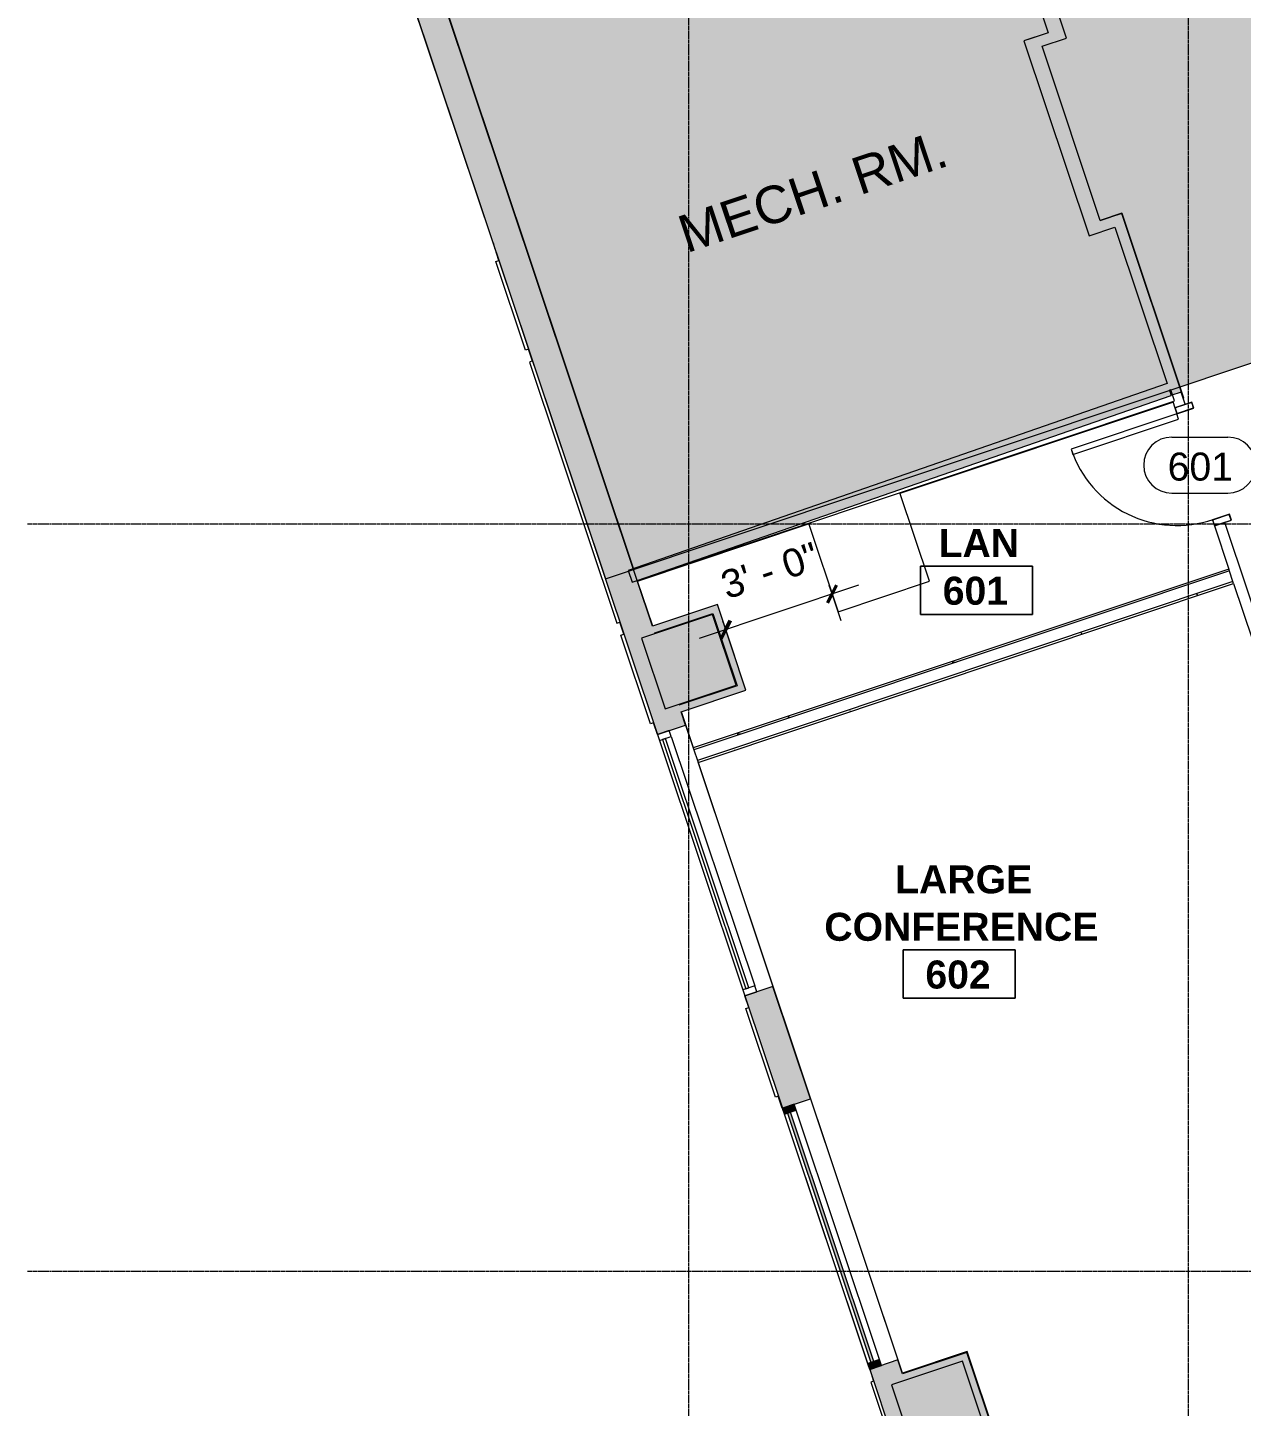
# Model space of a CAD drawing. Header units: inches. Extents: x 2468 to 5719, y -656 to 1380.
# Drawn here: x 2467.9 to 2857.6, y 536.6 to 979.6 of the extents above; entities that cross this region are included whole.
import ezdxf

# ---------------------------------------------------------------- set-up
doc = ezdxf.new("R2010")
doc.units = ezdxf.units.IN
doc.header["$MEASUREMENT"] = 0
doc.linetypes.add('Grid Line 1_2_', pattern=[0.875, 0.5, -0.125, 0.125, -0.125])
for name, color, linetype, lineweight in [('7200-WISCONSIN-AVE-6TH-FLOOR-031418_dwg', 8, 'Continuous', 9), ('A-ANNO-DIMS', 211, 'Continuous', 9), ('A-ANNO-DIMS-96', 211, 'Continuous', 9), ('A-AREA-IDEN', 2, 'Continuous', 9), ('A-DETL', 90, 'Continuous', 9), ('A-DETL-GENF', 92, 'Continuous', 9), ('A-DOOR', 31, 'Continuous', 13), ('A-DOOR-FRAM', 31, 'Continuous', 20), ('A-DOOR-IDEN', 31, 'Continuous', 9), ('A-GENM', 13, 'Continuous', 13), ('A-GLAZ-CURT', 52, 'Continuous', 9), ('A-GLAZ-CWMG', 51, 'Continuous', 13), ('A-WALL', 113, 'Continuous', 13), ('A-WALL-PATT', 111, 'Continuous', 13), ('Bb-cor', 7, 'Continuous', 9), ('Bb-mullion', 7, 'Continuous', 9), ('Bb-txt', 7, 'Continuous', 9), ('I-WALL', 2, 'Continuous', 13), ('Propidex Polylines', 7, 'Continuous', 9), ('S-COLS', 52, 'Continuous', 13), ('S-GRID', 1, 'Continuous', 9)]:
    doc.layers.add(name, color=color, linetype=linetype, lineweight=lineweight)
doc.styles.add('Arial', font='arial.ttf', dxfattribs={"height": 12})
doc.styles.add('Swis721 Lt BT', font='swissl.ttf', dxfattribs={"height": 9})
doc.styles.add('Swis721 Lt BT_B_1', font='', dxfattribs={"height": 9})
doc.styles.get('Swis721 Lt BT_B_1').set_extended_font_data('Swis721 Lt BT', bold=True)
doc.dimstyles.new('OTJ_-_3_32__Linear__1_2__Tolerance', dxfattribs={"dimscale": 12, "dimtxt": 9.497835, "dimasz": 0.375, "dimexe": 0.75, "dimexo": 0.5, "dimgap": 0.5, "dimtad": 1, "dimdec": 1, "dimrnd": 0.5, "dimzin": 3, "dimdsep": 46, "dimlunit": 4, "dimtxsty": 'Swis721 Lt BT', "dimblk1": 'OBLIQUE', "dimblk2": 'OBLIQUE', "dimsah": 1, "dimcen": 0.09, "dimdle": 0.75, "dimazin": 0, "dimtfac": 1, "dimtdec": 4, "dimtix": 1, "dimtmove": 0, "dimatfit": 3, "dimfxl": 1, "dimtvp": 1, "dimfrac": 2, "dimtolj": 1, "dimtzin": 0, "dimarcsym": 2})
pattern_1 = [(0, (0, 0), (30.72, 7.68), [1.267, -21.773, 1.267, -21.773, -122.88]), (0, (0, 0), (30.72, 7.68), [-46.08, 1.267, -44.813, 1.267, -21.773, -53.76]), (0, (0, 0), (30.72, 7.68), [-115.2, 1.267, -14.093, 1.267, -37.133]), (120, (11.52, 3.84), (-22.011075, 22.7643), [1.267, -21.773, 1.267, -21.773, -122.88]), (120, (11.52, 3.84), (-22.011075, 22.7643), [-46.08, 1.267, -44.813, 1.267, -21.773, -53.76]), (120, (11.52, 3.84), (-22.011075, 22.7643), [-115.2, 1.267, -14.093, 1.267, -37.133]), (240, (15.36, 19.2), (-8.708925, -30.4443), [1.267, -21.773, 1.267, -21.773, -122.88]), (240, (15.36, 19.2), (-8.708925, -30.4443), [-46.08, 1.267, -44.813, 1.267, -21.773, -53.76]), (240, (15.36, 19.2), (-8.708925, -30.4443), [-115.2, 1.267, -14.093, 1.267, -37.133])]

# ---------------------------------------------------------------- blocks, each defined once
blk = doc.blocks.new('Concrete-Rectangular-Column - 24 x 24-4901126-6TH FLOOR CONSTRUCTION')
at = {"layer": 'S-COLS', "lineweight": 9}
blk.add_hatch(color=7, dxfattribs=at).paths.add_polyline_path([(-12, -12), (12, -12), (12, 12), (-12, 12), (-12, 9.82)], flags=0)
at = {"layer": 'S-COLS', "color": 8, "lineweight": 20}
for p, q in [((12, 12), (-12, 12)), ((-12, 12), (-12, -12)), ((12, -12), (12, 12)), ((-12, -12), (12, -12))]:
    blk.add_line(p, q, dxfattribs=at)
blk = doc.blocks.new('Single Flush - OTJ_SOLIDFLUSH_ALUM-4869256-6TH FLOOR CONSTRUCTION')
at = {"layer": 'A-DOOR', "lineweight": 20}
for p, q in [((16.15625, 37.5625), (16.15625, 1.75)), ((17.90625, 37.5625), (16.15625, 37.5625)), ((17.90625, 1.75), (17.90625, 37.5625)), ((16.15625, 1.75), (17.90625, 1.75))]:
    blk.add_line(p, q, dxfattribs=at)
at = {"layer": 'A-DOOR', "lineweight": 9}
blk.add_arc((17.90625, 1.75), 35.8125, 90, 180.5, dxfattribs=at)
at = {"layer": 'A-DOOR-FRAM'}
for p, q in [((-20, 1.75), (-20, -4)), ((-18, 1.75), (-20, 1.75)), ((-19.9375, 1.6875), (-19.9375, -3.9375)), ((-18.0625, 1.6875), (-19.9375, 1.6875)), ((-18.0625, -3.9375), (-18.0625, 1.6875)), ((-18, -4), (-18, 1.75)), ((18.000004, 1.75), (18.000004, -4)), ((20.000004, 1.75), (18.000004, 1.75)), ((18.062504, 1.6875), (18.062504, -3.9375)), ((19.937504, 1.6875), (18.062504, 1.6875)), ((19.937504, -3.9375), (19.937504, 1.6875)), ((20.000004, -4), (20.000004, 1.75)), ((-20, -4), (-18, -4)), ((-19.9375, -3.9375), (-18.0625, -3.9375)), ((18.000004, -4), (20.000004, -4)), ((18.062504, -3.9375), (19.937504, -3.9375))]:
    blk.add_line(p, q, dxfattribs=at)
blk = doc.blocks.new('System Panel - Glazed-5915169-6TH FLOOR CONSTRUCTION')
at = {"layer": 'A-GLAZ-CURT'}
blk.add_hatch(color=7, dxfattribs=at).paths.add_polyline_path([(42.22, -0.5), (42.22, 0.5), (-42.22, 0.5), (-42.22, -0.5), (27.34, -0.5)], flags=0)
at = {"layer": 'A-GLAZ-CURT', "color": 8, "lineweight": 20}
for p, q in [((42.22, 0.5), (-42.22, 0.5)), ((-42.22, 0.5), (-42.22, -0.5)), ((42.22, -0.5), (42.22, 0.5)), ((-42.22, -0.5), (42.22, -0.5))]:
    blk.add_line(p, q, dxfattribs=at)
blk = doc.blocks.new('Rectangular Mullion - 2_ x 4_ rectangular 2-5912095-6TH FLOOR CONSTRUCTION')
at = {"layer": 'A-GLAZ-CWMG', "lineweight": 9}
blk.add_hatch(color=7, dxfattribs=at).paths.add_polyline_path([(-2, 1.5), (-2, -2.5), (0, -2.5), (0, 1.5), (-0.47, 1.5)], flags=0)
at = {"layer": 'A-GLAZ-CWMG', "color": 8, "lineweight": 20}
for p, q in [((0, 1.5), (-2, 1.5)), ((-2, 1.5), (-2, -2.5)), ((0, -2.5), (0, 1.5)), ((-2, -2.5), (0, -2.5))]:
    blk.add_line(p, q, dxfattribs=at)
blk = doc.blocks.new('Rectangular Mullion - 2_ x 4_ rectangular 2-5912088-6TH FLOOR CONSTRUCTION')
at = {"layer": 'A-GLAZ-CWMG', "lineweight": 9}
blk.add_hatch(color=7, dxfattribs=at).paths.add_polyline_path([(0, 1.5), (0, -2.5), (-2, -2.5), (-2, 1.5)], flags=0)
at = {"layer": 'A-GLAZ-CWMG', "color": 8, "lineweight": 20}
for p, q in [((-2, 1.5), (0, 1.5)), ((-2, -2.5), (-2, 1.5)), ((0, 1.5), (0, -2.5)), ((0, -2.5), (-2, -2.5))]:
    blk.add_line(p, q, dxfattribs=at)
blk = doc.blocks.new('Rectangular Mullion - 2_ x 4_ rectangular 2-5915168-6TH FLOOR CONSTRUCTION')
at = {"layer": 'A-GLAZ-CWMG', "lineweight": 9}
for p, q in [((2817.88, 310.51), (2791.11, 390.59)), ((2821.68, 311.77), (2794.91, 391.86))]:
    blk.add_line(p, q, dxfattribs=at)
blk = doc.blocks.new('System Panel - Glazed-5918899-6TH FLOOR CONSTRUCTION')
at = {"layer": 'A-GLAZ-CURT', "lineweight": 13}
for p, q in [((42.25, 0.5), (-42.25, 0.5)), ((-42.25, 0.5), (-42.25, -0.5)), ((42.25, -0.5), (42.25, 0.5)), ((-42.25, -0.5), (42.25, -0.5))]:
    blk.add_line(p, q, dxfattribs=at)
blk = doc.blocks.new('Rectangular Mullion - 2_ x 4_ rectangular 2-5915205-6TH FLOOR CONSTRUCTION')
at = {"layer": 'A-GLAZ-CWMG', "lineweight": 20}
for p, q in [((0, 2.5), (-2, 2.5)), ((-2, 2.5), (-2, -1.5)), ((0, -1.5), (0, 2.5)), ((-2, -1.5), (0, -1.5))]:
    blk.add_line(p, q, dxfattribs=at)
blk = doc.blocks.new('Rectangular Mullion - 2_ x 4_ rectangular 2-5915206-6TH FLOOR CONSTRUCTION')
at = {"layer": 'A-GLAZ-CWMG', "lineweight": 20}
for p, q in [((-2, 2.5), (0, 2.5)), ((-2, -1.5), (-2, 2.5)), ((0, 2.5), (0, -1.5)), ((0, -1.5), (-2, -1.5))]:
    blk.add_line(p, q, dxfattribs=at)
blk = doc.blocks.new('Rectangular Mullion - 2_ x 4_ rectangular 2-5918898-6TH FLOOR CONSTRUCTION')
at = {"layer": 'A-GLAZ-CWMG', "lineweight": 9}
for p, q in [((2670.78, 750.58), (2697.57, 670.43)), ((2674.57, 751.84), (2701.36, 671.7))]:
    blk.add_line(p, q, dxfattribs=at)
blk = doc.blocks.new('RACK - RACK-6427078-6TH FLOOR CONSTRUCTION')
at = {"layer": 'A-GENM', "lineweight": 9}
for p, q in [((2756.45, 801.34), (2746.93, 829.79)), ((2717.53, 819.97), (2727.04, 791.51)), ((2727.04, 791.51), (2756.45, 801.34))]:
    blk.add_line(p, q, dxfattribs=at)
blk = doc.blocks.new('7200-WISCONSIN-AVE-6TH-FLOOR-031418_dwg-5450642-6TH FLOOR CONSTRUCTION')
at = {"layer": 'Bb-cor'}
for p, q in [((2617.33, 910.37), (2590.54, 990.51)), ((2795.61, 977.9), (2789.21, 975.76)), ((2797.28, 962.64), (2793.64, 973.54)), ((2617.33, 910.37), (2617.96, 908.48)), ((2627, 911.5), (2627.09, 911.53)), ((2748.07, 829.94), (2835.67, 859.23)), ((2667.2, 791.55), (2667.11, 791.52)), ((2681.7, 748.16), (2677.82, 759.78)), ((2679.24, 755.51), (2679.16, 755.48)), ((2670.74, 750.56), (2697.53, 670.42)), ((2710.84, 630.59), (2737.63, 550.45)), ((2747.32, 551.57), (2747.4, 551.6))]:
    blk.add_line(p, q, dxfattribs=at)
at = {"layer": 'Bb-cor', "flags": 128}
for points in [[(2662.44, 805.79), (2597.76, 999.26), (2597.68, 999.23)], [(2838.99, 860.34), (2839.11, 860.37), (2819.22, 919.89), (2812.34, 917.59), (2808.69, 928.5)], [(2630.01, 872.43), (2628.74, 876.23), (2627.79, 875.91), (2618.28, 904.37), (2619.23, 904.69), (2617.97, 908.48)], [(2630.04, 872.45), (2629.06, 872.12), (2657.12, 788.18), (2658.1, 788.51)], [(2668.62, 787.28), (2663.78, 801.77), (2718.67, 820.12)], [(2670.11, 752.46), (2668.84, 756.26), (2667.89, 755.94), (2658.39, 784.39), (2659.34, 784.71), (2658.07, 788.5)], [(2757.94, 519.8), (2778.77, 526.77), (2769.58, 554.27), (2748.83, 547.34), (2683.25, 743.54)], [(2710.21, 632.48), (2708.94, 636.28), (2707.99, 635.96), (2698.49, 664.41), (2699.44, 664.73), (2698.17, 668.53)], [(2738.28, 548.55), (2739.54, 544.76), (2738.6, 544.44), (2748.1, 515.99), (2749.05, 516.31), (2750.32, 512.51)]]:
    blk.add_lwpolyline(points, dxfattribs=at)
at = {"layer": 'Bb-mullion'}
for p, q in [((2670.11, 752.46), (2670.74, 750.56)), ((2697.53, 670.42), (2698.17, 668.53)), ((2710.21, 632.48), (2710.84, 630.59)), ((2737.63, 550.45), (2738.27, 548.55))]:
    blk.add_line(p, q, dxfattribs=at)
at = {"layer": 'Propidex Polylines'}
blk.add_line((2839.04, 860.59), (2838.92, 860.55), dxfattribs=at)
at = {"layer": 'Propidex Polylines', "flags": 128}
for points in [[(2812.34, 917.59), (2819.22, 919.89), (2839.04, 860.59), (2838.92, 860.55)], [(2812.34, 917.59), (2819.22, 919.89), (2839.04, 860.59)]]:
    blk.add_lwpolyline(points, dxfattribs=at)
at = {"layer": 'Bb-txt', "insert": (2675.67, 918.43), "char_height": 12, "width": 106.5136, "attachment_point": 1, "rotation": 18.4833, "line_spacing_factor": 0.941778, "style": 'Arial'}
blk.add_mtext('MECH. RM.', dxfattribs=at)
blk = doc.blocks.new('Room Tag - Room Name and Number-3379422-6TH FLOOR CONSTRUCTION')
at = {"layer": 'A-AREA-IDEN'}
for p, q in [((-0.1881, -0.1636), (-0.1881, -0.0018)), ((-0.1881, -0.0018), (0.1869, -0.0018)), ((0.1869, -0.0018), (-0.1881, -0.0018)), ((-0.1881, -0.0018), (-0.1881, -0.1636)), ((0.1869, -0.0018), (0.1869, -0.1636)), ((0.1869, -0.1636), (0.1869, -0.0018)), ((0.1869, -0.1636), (-0.1881, -0.1636)), ((-0.1881, -0.1636), (0.1869, -0.1636))]:
    blk.add_line(p, q, dxfattribs=at)
blk = doc.blocks.new('Door Tag - Door Tag-41184-6TH FLOOR CONSTRUCTION')
at = {"layer": 'A-DOOR-IDEN'}
for p, q in [((-0.09375, 0.09375), (0.09375, 0.09375)), ((-0.09375, -0.09375), (0.09375, -0.09375))]:
    blk.add_line(p, q, dxfattribs=at)
for centre, start, end in [((-0.09375, 0), 90, 270), ((0.09375, 0), 270, 90)]:
    blk.add_arc(centre, 0.09375, start, end, dxfattribs=at)
blk = doc.blocks.new('DIMBLOCK1-6TH FLOOR CONSTRUCTION')
at = {"layer": 'A-ANNO-DIMS-96'}
for p, q in [((2734.73, 800.46), (2683.52, 783.34)), ((2725.3, 800.28), (2729.05, 789.07)), ((2726.19, 797.61), (2725.3, 800.28)), ((2691.16, 788.86), (2694.9, 777.66)), ((2692.05, 786.19), (2691.16, 788.86))]:
    blk.add_line(p, q, dxfattribs=at)
at = {"layer": 'A-ANNO-DIMS-96', "lineweight": 50}
for p, q in [((2726.19, 797.61), (2724.77, 794.76)), ((2726.19, 797.61), (2727.62, 800.45)), ((2692.05, 786.19), (2693.47, 789.04)), ((2692.05, 786.19), (2690.63, 783.34))]:
    blk.add_line(p, q, dxfattribs=at)
at = {"layer": 'A-ANNO-DIMS-96', "color": 0, "insert": (2689.61, 804.37), "char_height": 9, "width": 34.9159, "attachment_point": 1, "rotation": 18.4833, "line_spacing_factor": 1.005062, "style": 'Swis721 Lt BT'}
blk.add_mtext('3\' - 0"', dxfattribs=at)
blk = doc.blocks.new('_Oblique')
at = {"color": 0, "linetype": 'ByBlock', "lineweight": -2}
blk.add_line((-0.5, -0.5), (0.5, 0.5), dxfattribs=at)

msp = doc.modelspace()

# ---------------------------------------------------------------- hatches: boundary and pattern name
at = {"layer": 'A-DETL-GENF'}
h = msp.add_hatch(color=9, dxfattribs=at)
h.paths.add_polyline_path([(3824.41, 691.12), (3829.75, 691.12), (3829.75, 712.12), (3783.5, 712.12), (3783.5, 691.12), (3804.5, 691.12)], flags=0)
h.paths.add_polyline_path([(3797.97, 715.62), (3960.5, 715.62), (3960.5, 808.12), (3960, 808.12), (3960, 831.12), (3957.25, 831.12), (3957.25, 833.98), (3917.25, 833.98), (3917.25, 831.12), (3916, 831.12), (3916, 808.62), (3783.5, 808.62), (3783.5, 715.62)], flags=0)
h.paths.add_polyline_path([(3678.56, 715.62), (3780, 715.62), (3780, 831.12), (3744, 831.12), (3744, 808.12), (3720, 808.12), (3720, 831.12), (3718.25, 831.12), (3718.25, 833.98), (3678.25, 833.98), (3678.25, 831.12), (3676, 831.12), (3676, 715.62)], flags=0)
h.paths.add_polyline_path([(3672.5, 715.62), (3672.5, 831.12), (3643.5, 831.12), (3643.5, 715.62)], flags=0)
h.paths.add_polyline_path([(3982.75, 766.13), (3982.75, 808.12), (3964, 808.12), (3964, 766.13), (3980.55, 766.13)], flags=0)
h.paths.add_polyline_path([(2815.72, 1310.42), (2809.11, 1330.21), (2811, 1330.85), (2817.62, 1311.05)], flags=0)
h.paths.add_polyline_path([(2662.35, 805.76), (2833.81, 865.19), (2817.01, 915.45), (2808.71, 912.67), (2787.78, 975.27), (2795.61, 977.89), (2771.67, 1049.52), (2757.94, 1044.93), (2750.33, 1067.69), (2773.1, 1075.3), (2780.7, 1052.54), (2776.41, 1051.1), (2801.46, 976.15), (2793.63, 973.54), (2812.34, 917.58), (2819.22, 919.88), (2837.85, 864.14), (2922.38, 892.4), (2921.3, 895.52), (2921.77, 895.69), (2903.61, 948.09), (2940.61, 960.46), (2946.33, 943.39), (2990.89, 958.29), (2982.89, 982.23), (2986.21, 983.34), (2986.92, 981.21), (3035.29, 997.38), (3034.02, 1001.17), (3037.82, 1002.44), (3036.55, 1006.23), (3040.34, 1007.5), (3028.3, 1043.54), (3024.5, 1042.29), (3023.23, 1046.07), (3019.44, 1044.8), (3018.17, 1048.59), (3012.48, 1046.69), (3011.37, 1050.01), (3045.52, 1061.42), (2993.52, 1216.96), (2845.1, 1167.35), (2876.96, 1072.03), (2919.16, 1086.14), (2939.29, 1025.91), (2968.69, 1035.74), (2973.53, 1021.28), (2970.21, 1020.17), (2966.48, 1031.31), (2929.08, 1018.81), (2927.97, 1022.13), (2930.76, 1023.06), (2912.53, 1077.6), (2868.9, 1063.01), (2887.13, 1008.48), (2895.72, 1011.35), (2896.83, 1008.03), (2884.92, 1004.05), (2834.67, 1154.37), (2833.37, 1153.94), (2826.91, 1173.26), (2846.23, 1179.72), (2836.84, 1207.82), (2848.69, 1211.78), (2857.89, 1184.28), (2938.5, 1211.22), (2906.8, 1306.07), (2826.19, 1279.12), (2835.38, 1251.61), (2823.52, 1247.65), (2803.89, 1306.46), (2815.72, 1310.42), (2824.92, 1282.91), (2905.53, 1309.86), (2897.15, 1334.94), (2809.64, 1334.94), (2810.92, 1331.08), (2809.03, 1330.45), (2807.53, 1334.94), (2660.47, 1334.94), (2670.13, 1306.03), (2658.28, 1302.07), (2649.08, 1329.57), (2560.85, 1300.08), (2592.56, 1205.24), (2680.78, 1234.73), (2671.59, 1262.24), (2683.45, 1266.2), (2703.1, 1207.4), (2691.25, 1203.43), (2682.05, 1230.94), (2593.82, 1201.45), (2625.53, 1106.6), (2713.76, 1136.1), (2704.56, 1163.6), (2716.42, 1167.56), (2725.81, 1139.47), (2745.11, 1145.92), (2751.57, 1126.59), (2751.21, 1126.48), (2763.58, 1089.49), (2758.84, 1087.9), (2742.83, 1135.8), (2576.39, 1080.16), (2605.71, 992.43), (2750.33, 1040.78), (2751.44, 1037.46), (2603.5, 988), (2506.5, 1278.2), (2552.5, 1293.58), (2553.61, 1290.26), (2510.93, 1275.99), (2574.8, 1084.9), (2617.47, 1099.17), (2616.04, 1103.43), (2622.21, 1105.49), (2545.51, 1334.94), (2499.16, 1334.94), (2499.16, 1306.46), (2495.66, 1306.46), (2495.66, 1334.94), (2470.58, 1334.94), (2470.58, 1306.46), (2484.96, 1306.46), (2588.65, 996.28), (2597.66, 999.29), (2660.71, 810.66)], flags=0)
h.paths.add_polyline_path([(3885.5, 812.12), (3885.5, 831.12), (3872, 831.12), (3872, 833.98), (3797, 833.98), (3797, 831.12), (3783.5, 831.12), (3783.5, 812.12), (3830.75, 812.12)], flags=0)
h.paths.add_polyline_path([(3912.5, 812.12), (3912.5, 831.12), (3889, 831.12), (3889, 812.12)], flags=0)
h.paths.add_polyline_path([(2925.15, 896.62), (3714.46, 896.62), (3714.46, 1046.38), (3693.25, 1046.38), (3693.25, 1073.88), (3714.46, 1073.88), (3714.46, 1311.48), (3712, 1311.48), (3712, 1309.88), (3710, 1309.88), (3710, 1311.48), (3634, 1311.48), (3634, 1309.88), (3632, 1309.88), (3632, 1311.48), (3592, 1311.48), (3592, 1309.88), (3590, 1309.88), (3590, 1311.48), (3514, 1311.48), (3514, 1309.88), (3512, 1309.88), (3512, 1311.48), (3472, 1311.48), (3472, 1309.88), (3470, 1309.88), (3470, 1311.48), (3394, 1311.48), (3394, 1309.88), (3392, 1309.88), (3392, 1311.48), (3352, 1311.48), (3352, 1309.88), (3350, 1309.88), (3350, 1311.48), (3274, 1311.48), (3274, 1309.88), (3272, 1309.88), (3272, 1311.48), (3232, 1311.48), (3232, 1309.88), (3230, 1309.88), (3230, 1311.48), (3154, 1311.48), (3154, 1309.88), (3152, 1309.88), (3152, 1311.48), (3112, 1311.48), (3112, 1309.88), (3110, 1309.88), (3110, 1311.48), (3034, 1311.48), (3034, 1309.88), (3032, 1309.88), (3032, 1307.13), (2992.74, 1307.13), (2992.74, 1311.48), (2975.11, 1311.48), (3002.76, 1228.75), (2949.18, 1210.84), (2951.16, 1204.91), (2994.79, 1219.49), (3047.41, 1062.06), (3050.26, 1063.01), (3011, 1180.45), (3011, 1285.62), (3013, 1285.62), (3013, 1180.77), (3071.49, 1005.79), (2988.03, 977.89), (2998.69, 946.01), (2917.44, 918.86), (2925.08, 896.83)], flags=0)
h.paths.add_polyline_path([(2917.41, 918.96), (2918.1, 919.19), (2939.36, 929.99), (2916.26, 922.27)], flags=0)
h.paths.add_polyline_path([(2915.93, 923.23), (2942.21, 932.01), (2934.61, 954.76), (2908.07, 945.89), (2908.46, 944.78)], flags=0)
h.paths.add_polyline_path([(2945.53, 933.12), (2946.01, 933.28), (2944.47, 937.89), (2943.99, 937.73)], flags=0)
h.paths.add_polyline_path([(2949.33, 934.39), (2993.9, 949.29), (2992.36, 953.9), (2947.79, 939), (2949.14, 934.95)], flags=0)
h.paths.add_polyline_path([(2942.53, 942.12), (2943, 942.28), (2938.4, 956.03), (2937.93, 955.87), (2942.21, 943.05)], flags=0)
h.paths.add_polyline_path([(3037.19, 998.01), (3068.49, 1008.47), (3051.21, 1060.16), (3050.73, 1060), (3058.34, 1037.24), (3035.58, 1029.63), (3027.97, 1052.39), (3019.91, 1049.7), (3020.7, 1047.33), (3024.5, 1048.6), (3025.76, 1044.8), (3029.56, 1046.07), (3042.87, 1006.24), (3039.08, 1004.97), (3040.34, 1001.17), (3036.55, 999.91), (3037.15, 998.14)], flags=0)
h.paths.add_polyline_path([(3264, 1048.12), (3240, 1048.12), (3240, 1072.12), (3264, 1072.12)], flags=0)
h.paths.add_polyline_path([(3696.25, 1049.38), (3714.46, 1049.38), (3714.46, 1070.88), (3696.25, 1070.88)], flags=0)
h.paths.add_polyline_path([(3499.63, 1050.25), (3484.88, 1050.25), (3484.88, 1064.25), (3499.63, 1064.25)], flags=0)
h.paths.add_polyline_path([(3520.69, 1050.25), (3505.94, 1050.25), (3505.94, 1064.25), (3520.69, 1064.25)], flags=0)
h.paths.add_polyline_path([(2865.58, 1068.23), (2875.06, 1071.4), (2842.56, 1168.61), (2849.2, 1170.83), (2847.3, 1176.52), (2831.18, 1171.13), (2864.52, 1071.4)], flags=0)
h.paths.add_polyline_path([(2727.51, 1134.37), (2741.72, 1139.12), (2741.56, 1139.59), (2727.35, 1134.84)], flags=0)
h.paths.add_polyline_path([(2726.42, 1138.35), (2742.56, 1143.75), (2734.17, 1141.6), (2726.22, 1138.94), (2726.25, 1138.86)], flags=0)
h.paths.add_polyline_path([(2702.67, 1162.97), (2696.05, 1182.77), (2697.94, 1183.4), (2704.56, 1163.6)], flags=0)
h.paths.add_polyline_path([(2695.97, 1183), (2689.35, 1202.8), (2691.25, 1203.43), (2697.86, 1183.64), (2696.05, 1183.03)], flags=0)
h.paths.add_polyline_path([(2848.69, 1211.78), (2842.08, 1231.58), (2843.97, 1232.21), (2850.59, 1212.41), (2849.2, 1211.95)], flags=0)
h.paths.add_polyline_path([(2941.82, 1212.33), (2998.25, 1231.2), (2963.58, 1334.94), (2900.84, 1334.94), (2941.13, 1214.39)], flags=0)
h.paths.add_polyline_path([(2842, 1231.82), (2835.38, 1251.61), (2837.28, 1252.25), (2843.89, 1232.45), (2842.08, 1231.84)], flags=0)
h.paths.add_polyline_path([(2669.69, 1261.6), (2663.08, 1281.4), (2664.97, 1282.03), (2671.59, 1262.24)], flags=0)
h.paths.add_polyline_path([(2663, 1281.64), (2656.38, 1301.44), (2658.28, 1302.07), (2664.89, 1282.27), (2663.08, 1281.66)], flags=0)
h.paths.add_polyline_path([(3484.88, 1293.13), (3484.87, 1293.13), (3484.88, 1307.13), (3499.62, 1307.13), (3499.62, 1293.13)], flags=0)
h.paths.add_polyline_path([(3244.62, 1293.13), (3244.62, 1307.13), (3259.37, 1307.13), (3259.37, 1293.13)], flags=0)
h.paths.add_polyline_path([(3011, 1293.13), (3004.37, 1293.13), (3004.37, 1307.13), (3019.12, 1307.13), (3019.12, 1293.13), (3013, 1293.13)], flags=0)
h.paths.add_polyline_path([(2559.58, 1303.87), (2647.81, 1333.37), (2647.29, 1334.94), (2549.2, 1334.94), (2558.72, 1306.46)], flags=0)
at = {"layer": 'A-WALL-PATT', "lineweight": 9}
h = msp.add_hatch(color=7, dxfattribs=at)
h.paths.add_polyline_path([(2796.72, 974.57), (2801.46, 976.15), (2776.38, 1051.1), (2771.67, 1049.52), (2796.19, 976.15)], flags=0)
h.paths.add_polyline_path([(2758.84, 1087.9), (2763.58, 1089.49), (2745.19, 1144.5), (2744.72, 1142.75), (2744.2, 1144.16), (2740.45, 1142.91), (2758.31, 1089.49)], flags=0)
h = msp.add_hatch(color=7, dxfattribs=at)
h.paths.add_polyline_path([(2790.48, 392.49), (2799.49, 395.5), (2787.4, 431.68), (2778.39, 428.67), (2790.32, 392.97)], flags=0)
h.paths.add_polyline_path([(2750.35, 512.54), (2759.36, 515.55), (2757.15, 522.16), (2752.93, 520.75), (2745.32, 543.51), (2749.54, 544.93), (2747.33, 551.54), (2738.32, 548.52), (2747.6, 520.75)], flags=0)
h.paths.add_polyline_path([(2710.28, 632.4), (2719.29, 635.41), (2707.21, 671.55), (2698.2, 668.54), (2709.28, 635.41)], flags=0)
h.paths.add_polyline_path([(2670.15, 752.47), (2679.16, 755.48), (2676.94, 762.12), (2672.64, 760.69), (2665.03, 783.45), (2669.33, 784.88), (2597.66, 999.29), (2588.65, 996.28), (2667.4, 760.69)], flags=0)
for points in [[(2788.89, 971.95), (2796.72, 974.57), (2795.61, 977.89), (2787.78, 975.27), (2788.36, 973.54)], [(2807.6, 915.99), (2812.34, 917.58), (2793.63, 973.54), (2788.89, 971.95), (2801.46, 934.35)], [(2808.71, 912.67), (2817.01, 915.45), (2815.9, 918.77), (2807.6, 915.99)], [(2835.07, 861.39), (2838.4, 862.48), (2819.22, 919.88), (2815.9, 918.77), (2834.71, 862.48)], [(2663.62, 801.96), (2835.07, 861.39), (2833.81, 865.19), (2662.35, 805.76)], [(2669.25, 785.12), (2690.08, 792.09), (2689.37, 794.22), (2668.54, 787.26)], [(2696.43, 766), (2698.56, 766.72), (2690.08, 792.09), (2687.95, 791.37), (2696.19, 766.72)], [(2677.73, 759.75), (2696.43, 766), (2695.71, 768.14), (2677.02, 761.89), (2677.42, 760.69)], [(2775.69, 528.36), (2777.82, 529.07), (2769.5, 553.97), (2767.37, 553.26), (2775.45, 529.07)], [(2749.54, 544.93), (2768.08, 551.12), (2767.37, 553.26), (2748.83, 547.06)]]:
    msp.add_hatch(color=7, dxfattribs=at).paths.add_polyline_path(points, flags=0)
h = msp.add_hatch(dxfattribs=at)
h.set_pattern_fill('FP_2', color=256, style=0, pattern_type=2)
h.set_pattern_definition(pattern_1)
h.paths.add_polyline_path([(2681.81, 747.54), (2853.79, 805.02), (2853.59, 805.62), (2681.61, 748.13)], flags=0)
h = msp.add_hatch(dxfattribs=at)
h.set_pattern_fill('FP_2', color=256, style=0, pattern_type=2)
h.set_pattern_definition(pattern_1)
h.paths.add_polyline_path([(2683.16, 743.51), (2855.14, 800.99), (2854.94, 801.59), (2682.96, 744.1)], flags=0)

# ---------------------------------------------------------------- linework, layer by layer
at = {"layer": 'A-DETL'}
for p, q in [((2484.96, 1306.46), (2653.43, 802.49)), ((2653.43, 802.49), (2925.52, 893.45))]:
    msp.add_line(p, q, dxfattribs=at)
at = {"layer": 'A-WALL', "color": 8, "lineweight": 20}
for p, q in [((2663.62, 801.96), (2597.66, 999.29)), ((2588.65, 996.28), (2670.15, 752.47)), ((2668.54, 787.26), (2663.63, 801.95)), ((2669.33, 784.88), (2669.25, 785.12)), ((2677.02, 761.89), (2676.94, 762.12)), ((2679.16, 755.48), (2677.73, 759.75)), ((2670.15, 752.47), (2679.16, 755.48)), ((2707.21, 671.55), (2698.2, 668.54)), ((2719.29, 635.41), (2707.21, 671.55)), ((2698.2, 668.54), (2710.28, 632.4)), ((2710.28, 632.4), (2719.29, 635.41)), ((2747.33, 551.54), (2738.32, 548.52)), ((2748.83, 547.06), (2747.33, 551.54)), ((2738.32, 548.52), (2750.35, 512.54))]:
    msp.add_line(p, q, dxfattribs=at)
at = {"layer": 'A-WALL'}
for p, q in [((2835.6, 859.43), (2836.19, 859.63)), ((2663.62, 801.96), (2663.63, 801.95)), ((2853.79, 805.02), (2681.81, 747.54)), ((2855.14, 800.99), (2853.59, 805.62)), ((2854.94, 801.59), (2682.96, 744.1))]:
    msp.add_line(p, q, dxfattribs=at)
at = {"layer": 'A-WALL', "lineweight": 9}
for p, q in [((2679.16, 755.48), (2681.61, 748.13)), ((2683.16, 743.51), (2707.21, 671.55)), ((2719.29, 635.41), (2747.33, 551.54))]:
    msp.add_line(p, q, dxfattribs=at)
at = {"layer": 'I-WALL', "color": 8, "lineweight": 20}
for p, q in [((2801.46, 976.15), (2776.41, 1051.1)), ((2771.67, 1049.52), (2795.61, 977.89)), ((2795.61, 977.89), (2787.78, 975.27)), ((2787.78, 975.27), (2808.71, 912.67)), ((2793.63, 973.54), (2801.46, 976.15)), ((2812.34, 917.58), (2793.63, 973.54)), ((2819.22, 919.88), (2812.34, 917.58)), ((2838.4, 862.48), (2819.22, 919.88)), ((2808.71, 912.67), (2817.01, 915.45)), ((2817.01, 915.45), (2833.81, 865.19)), ((2833.81, 865.19), (2660.71, 805.19)), ((2838.29, 862.44), (2838.4, 862.48)), ((2660.71, 805.19), (2662.02, 801.41)), ((2662.02, 801.41), (2663.62, 801.96)), ((2689.37, 794.22), (2668.54, 787.26)), ((2698.56, 766.72), (2689.37, 794.22)), ((2669.25, 785.12), (2687.95, 791.37)), ((2687.95, 791.37), (2695.71, 768.14)), ((2695.71, 768.14), (2677.02, 761.89)), ((2677.73, 759.75), (2698.56, 766.72)), ((2769.5, 553.97), (2748.83, 547.06)), ((2778.54, 526.94), (2769.5, 553.97))]:
    msp.add_line(p, q, dxfattribs=at)
at = {"layer": 'I-WALL', "lineweight": 9}
for p, q in [((2663.62, 801.96), (2835.07, 861.39)), ((2835, 863.19), (2834.53, 863.03)), ((2834.53, 863.03), (2835.07, 861.39)), ((2836.19, 859.63), (2835, 863.19))]:
    msp.add_line(p, q, dxfattribs=at)
at = {"layer": 'I-WALL'}
for p, q in [((2663.63, 801.95), (2835.6, 859.43)), ((2838.29, 862.44), (2834.97, 861.33)), ((2835.6, 859.43), (2836.28, 857.42)), ((2839.59, 858.53), (2838.29, 862.44)), ((2836.28, 857.42), (2839.59, 858.53)), ((2852.28, 820.59), (2848.96, 819.48)), ((2848.96, 819.48), (2853.59, 805.62)), ((2869.55, 768.93), (2852.28, 820.59)), ((2853.59, 805.62), (2681.61, 748.13)), ((2683.16, 743.51), (2855.14, 800.99)), ((2855.14, 800.99), (2867.79, 763.13)), ((2681.61, 748.13), (2683.16, 743.51))]:
    msp.add_line(p, q, dxfattribs=at)
at = {"layer": 'S-GRID', "linetype": 'Grid Line 1_2_'}
for p, q in [((2680.21, -16.1), (2680.21, 1356.46)), ((2840.62, -16.1), (2840.62, 1356.46)), ((2467.88, 820.12), (4862.49, 820.12)), ((2467.88, 580.12), (4862.49, 580.12))]:
    msp.add_line(p, q, dxfattribs=at)

# ---------------------------------------------------------------- block references
at = {"layer": '7200-WISCONSIN-AVE-6TH-FLOOR-031418_dwg', "color": 7}
msp.add_blockref('7200-WISCONSIN-AVE-6TH-FLOOR-031418_dwg-5450642-6TH FLOOR CONSTRUCTION', (0, 0), dxfattribs=at)
msp.add_blockref('7200-WISCONSIN-AVE-6TH-FLOOR-031418_dwg-5450642-6TH FLOOR CONSTRUCTION', (0, 0), dxfattribs=at)
msp.add_blockref('7200-WISCONSIN-AVE-6TH-FLOOR-031418_dwg-5450642-6TH FLOOR CONSTRUCTION', (0, 0), dxfattribs=at)
at = {"layer": 'A-AREA-IDEN', "xscale": 95.99999999999994, "yscale": 95.99999999999994, "zscale": 95.99999999999994}
for p in [(2772.64, 806.75), (2767.07, 683.46)]:
    msp.add_blockref('Room Tag - Room Name and Number-3379422-6TH FLOOR CONSTRUCTION', p, dxfattribs=at)
at = {"layer": 'A-DOOR', "rotation": 108.4834011330333}
msp.add_blockref('Single Flush - OTJ_SOLIDFLUSH_ALUM-4869256-6TH FLOOR CONSTRUCTION', (2844.28, 839), dxfattribs=at)
at = {"layer": 'A-DOOR-IDEN', "xscale": 95.99999999999994, "yscale": 95.99999999999994, "zscale": 95.99999999999994}
msp.add_blockref('Door Tag - Door Tag-41184-6TH FLOOR CONSTRUCTION', (2844.28, 839), dxfattribs=at)
at = {"layer": 'A-GENM', "lineweight": 9}
msp.add_blockref('RACK - RACK-6427078-6TH FLOOR CONSTRUCTION', (1.07, 0.36), dxfattribs=at)
at = {"layer": 'A-GLAZ-CURT'}
for name, p, rotation in [('System Panel - Glazed-5918899-6TH FLOOR CONSTRUCTION', (2685.6, 710.98), 108.4833333333339), ('System Panel - Glazed-5915169-6TH FLOOR CONSTRUCTION', (2725.72, 590.94), 288.4833333333333)]:
    msp.add_blockref(name, p, dxfattribs=dict(at, rotation=rotation))
at = {"layer": 'A-GLAZ-CWMG', "lineweight": 9, "extrusion": (0, 0, -1)}
for name, p, rotation in [('Rectangular Mullion - 2_ x 4_ rectangular 2-5915206-6TH FLOOR CONSTRUCTION', (-2671.57, 752.95), 71.51666666666613), ('Rectangular Mullion - 2_ x 4_ rectangular 2-5912088-6TH FLOOR CONSTRUCTION', (-2739.74, 549), 251.5166666666667)]:
    msp.add_blockref(name, p, dxfattribs=dict(at, rotation=rotation))
at = {"layer": 'A-GLAZ-CWMG', "lineweight": 9}
for name, p in [('Rectangular Mullion - 2_ x 4_ rectangular 2-5918898-6TH FLOOR CONSTRUCTION', (0, 0)), ('Rectangular Mullion - 2_ x 4_ rectangular 2-5915168-6TH FLOOR CONSTRUCTION', (-80.2, 239.91))]:
    msp.add_blockref(name, p, dxfattribs=at)
for name, p, rotation in [('Rectangular Mullion - 2_ x 4_ rectangular 2-5915205-6TH FLOOR CONSTRUCTION', (2699.63, 669.01), 288.4833333333339), ('Rectangular Mullion - 2_ x 4_ rectangular 2-5912095-6TH FLOOR CONSTRUCTION', (2711.71, 632.88), 108.4833333333334)]:
    msp.add_blockref(name, p, dxfattribs=dict(at, rotation=rotation))
at = {"layer": 'S-COLS', "lineweight": 9}
for p, rotation in [((2680.21, 775.87), 18.48323839867922), ((2760.5, 535.94), 18.48333333333286)]:
    msp.add_blockref('Concrete-Rectangular-Column - 24 x 24-4901126-6TH FLOOR CONSTRUCTION', p, dxfattribs=dict(at, rotation=rotation))

# ---------------------------------------------------------------- texts
at = {"layer": 'A-AREA-IDEN', "char_height": 9, "attachment_point": 1, "style": 'Swis721 Lt BT_B_1'}
for s, insert, width in [('LAN', (2760.41, 818.47), 29.391), ('601', (2761.74, 803.15), 25.452), ('LARGE', (2746.46, 710.44), 49.995), ('CONFERENCE', (2723.71, 695.19), 104.838), ('602', (2756.17, 679.86), 25.452)]:
    msp.add_mtext(s, dxfattribs=dict(at, insert=insert, width=width))
at = {"layer": 'A-DOOR-IDEN', "insert": (2833.97, 843.03), "char_height": 9, "width": 24.543, "attachment_point": 1, "style": 'Swis721 Lt BT'}
msp.add_mtext('601', dxfattribs=at)

# ---------------------------------------------------------------- dimensions: what is measured, and where the dimension line sits
at = {"layer": 'A-ANNO-DIMS'}
dim = msp.add_linear_dim(base=(2692.05, 786.19), p1=(2727.2, 794.59), p2=(2693.06, 783.17), angle=18.4833, dimstyle='OTJ_-_3_32__Linear__1_2__Tolerance', override={"dimpost": '<>', "dimfxl": 36}, dxfattribs=at)
dim.commit()
dim.dimension.update_dxf_attribs({"geometry": 'DIMBLOCK1-6TH FLOOR CONSTRUCTION', "text_midpoint": (2705.75, 801.98)})

doc.saveas('drawing.dxf')
